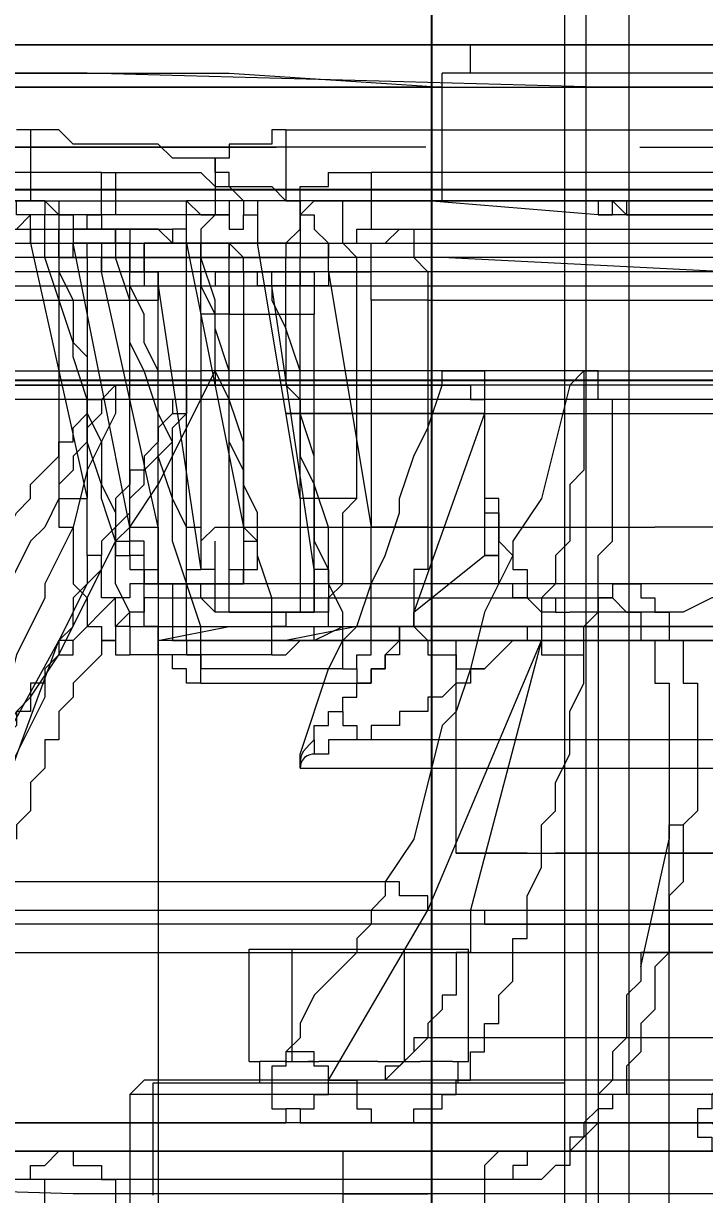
# Model space of a CAD drawing. Header units: millimetres. Extents: x 25083 to 52777, y 24772 to 45779.
# Drawn here: x 38587.95 to 38605.78, y 33679.9 to 33710.55 of the extents above; entities that cross this region are included whole.
import ezdxf

# ---------------------------------------------------------------- set-up
doc = ezdxf.new("R2010")
doc.units = ezdxf.units.MM
doc.layers.add('小车', color=7, linetype='Continuous')
doc.styles.get("Standard").update_dxf_attribs({"font": ''})
doc.styles.get('Standard').set_extended_font_data('SimSun')
doc.dimstyles.new('15', dxfattribs={"dimtxt": 15, "dimasz": 10, "dimexe": 2, "dimexo": 1, "dimgap": 1, "dimtad": 1, "dimdsep": 46, "dimtxsty": 'Standard', "dimcen": 2.5, "dimadec": 0, "dimazin": 0, "dimtfac": 1, "dimtmove": 2, "dimatfit": 3, "dimfxl": 1, "dimtolj": 1, "dimarcsym": 0})
doc.dimstyles.new('ISO-25', dxfattribs={"dimtxt": 2.5, "dimasz": 2.5, "dimexe": 1.25, "dimexo": 0.625, "dimtad": 1, "dimtxsty": 'Standard', "dimcen": 2.5, "dimadec": 0, "dimazin": 0, "dimtfac": 1, "dimtmove": 0, "dimatfit": 3, "dimfxl": 1, "dimarcsym": 0})

# ---------------------------------------------------------------- blocks, each defined once
blk = doc.blocks.new('*D925')
at = {"color": 0, "lineweight": -2}
for p, q in [((29677.862, 34881.662), (29677.862, 32448.293)), ((40733.017, 34757.645), (40733.017, 32448.293)), ((29680.362, 32449.543), (40730.517, 32449.543))]:
    blk.add_line(p, q, dxfattribs=at)
at = {"color": 0}
for points in [[(29680.362, 32449.96), (29680.362, 32449.127), (29677.862, 32449.543)], [(40730.517, 32449.127), (40730.517, 32449.96), (40733.017, 32449.543)]]:
    blk.add_solid(points, dxfattribs=at)
at = {"layer": 'DEFPOINTS', "color": 0}
for p in [(29677.862, 34882.287), (40733.017, 34758.27), (40733.017, 32449.543)]:
    blk.add_point(p, dxfattribs=at)
at = {"color": 0, "insert": (35205.439, 32451.628), "char_height": 2.5, "attachment_point": 5}
blk.add_mtext('11055,15', dxfattribs=at)
blk = doc.blocks.new('zw$D2F4')
at = {"color": 7, "lineweight": 5}
for points in [[(501.335, 781.711), (500.963, 781.711), (500.963, 782.825), (501.335, 784.31), (500.963, 785.424), (500.963, 820.332), (500.592, 832.587), (500.592, 901.66), (500.963, 914.286), (500.963, 925.427), (500.963, 935.082), (500.963, 953.279), (501.335, 953.65)], [(501.335, 953.65), (501.335, 928.769), (501.706, 926.541), (501.706, 809.934), (501.335, 800.65), (501.335, 781.711)], [(530.301, 782.825), (529.929, 782.825), (529.929, 783.939), (530.301, 785.796), (529.929, 786.91), (529.929, 832.958), (529.558, 846.327), (529.558, 887.919), (529.929, 901.288), (529.929, 936.567), (529.929, 942.138), (529.929, 948.822), (530.301, 950.308), (529.929, 951.422), (529.929, 952.536), (530.301, 952.907)], [(530.301, 952.907), (530.301, 935.453), (530.672, 926.169), (530.672, 810.677), (530.301, 801.393), (530.301, 798.793), (530.301, 793.594), (530.301, 782.825)], [(530.672, 891.262), (530.672, 928.397), (530.301, 934.339), (530.301, 951.05)], [(529.929, 948.451), (529.929, 897.575), (529.558, 892.004)], [(507.648, 852.269), (507.648, 923.941), (507.276, 932.482), (507.276, 943.995)], [(502.449, 853.383), (502.449, 939.167)], [(526.587, 902.402), (526.587, 927.655)], [(525.102, 902.031), (525.102, 910.572), (524.73, 911.686), (524.73, 926.541)], [(525.844, 926.169), (525.844, 900.546)], [(523.988, 925.055), (523.988, 900.174)], [(530.672, 921.342), (530.672, 816.618)], [(530.672, 816.618), (530.672, 921.342)], [(506.905, 920.599), (506.905, 791.366)], [(525.844, 919.114), (525.844, 901.288)], [(527.33, 900.917), (527.33, 919.114)], [(529.558, 892.004), (529.558, 919.114)], [(529.558, 919.114), (529.558, 814.39)], [(501.706, 917.257), (501.706, 884.948)], [(522.131, 915.4), (522.131, 898.317)], [(524.73, 868.237), (524.73, 911.315), (524.359, 912.058), (524.73, 912.8), (524.73, 915.029), (524.359, 915.029), (524.359, 912.8), (524.73, 912.429), (524.73, 911.686), (524.359, 910.944), (524.359, 867.866)], [(524.73, 867.866), (524.73, 884.577), (525.102, 892.004), (525.102, 914.286), (525.473, 914.286), (525.473, 913.914), (525.102, 913.172), (525.102, 909.83), (525.473, 909.087), (525.473, 868.237)], [(501.706, 894.975), (501.706, 912.429)], [(502.449, 912.429), (502.449, 896.089)], [(500.963, 894.604), (500.963, 911.686)], [(507.648, 879.007), (507.648, 911.315), (508.019, 911.686), (508.019, 884.206), (508.019, 876.779), (508.019, 868.237)], [(510.99, 907.601), (511.361, 907.23), (512.104, 906.859), (513.218, 906.487), (513.589, 906.116), (514.332, 905.745), (515.075, 905.002), (515.818, 905.002), (516.56, 904.631), (516.932, 903.888), (518.417, 903.145), (518.789, 902.774), (519.16, 902.774), (519.903, 902.031), (520.274, 902.031)], [(521.759, 900.546), (521.388, 900.546), (521.388, 900.917), (521.017, 900.917), (520.645, 901.288), (520.274, 901.288), (519.903, 901.66), (519.531, 901.66), (519.16, 902.031), (518.789, 902.031), (518.046, 902.402), (517.674, 902.774), (514.704, 904.259), (514.332, 904.259), (513.218, 905.002), (512.847, 905.002), (511.733, 905.745), (511.361, 905.745), (510.247, 906.487)], [(521.759, 900.546), (521.017, 900.546), (519.531, 901.288), (518.046, 901.66), (516.56, 902.402), (516.189, 902.402), (514.704, 903.145), (513.218, 903.516), (511.733, 904.259), (511.361, 904.259), (509.876, 905.002), (508.39, 905.373), (506.905, 906.116)], [(515.075, 902.031), (507.648, 906.116)], [(508.762, 893.49), (508.762, 905.745)], [(508.762, 905.745), (509.133, 905.373), (510.247, 904.631), (513.218, 903.145), (513.589, 902.774), (514.704, 902.031), (517.674, 900.546), (518.046, 900.174), (519.16, 899.431), (522.131, 897.946)], [(514.704, 902.031), (514.332, 902.402), (513.589, 902.402), (511.361, 903.516), (510.619, 903.516), (509.876, 903.888), (509.505, 903.888), (508.019, 904.631), (507.276, 904.631)], [(508.019, 904.631), (515.075, 902.031)], [(521.759, 901.288), (521.759, 904.631)], [(516.56, 899.431), (516.56, 900.174), (516.189, 900.174), (516.189, 900.546), (515.075, 901.66), (515.075, 902.031), (514.704, 902.031), (514.332, 902.402), (513.961, 902.402), (513.961, 902.774), (513.218, 902.774), (513.218, 903.145), (512.847, 903.145), (512.475, 903.516), (512.104, 903.516), (511.733, 903.888), (511.361, 903.888), (510.99, 904.259), (510.247, 904.259)], [(521.388, 877.893), (521.388, 903.888), (521.759, 903.888), (521.759, 902.774), (521.759, 901.66), (521.759, 892.004)], [(525.473, 902.774), (526.216, 902.774), (526.216, 903.145), (526.587, 903.145), (526.587, 903.516), (526.587, 903.888)], [(526.587, 903.888), (526.587, 902.402)], [(516.189, 899.431), (516.189, 899.803), (515.818, 899.803), (515.818, 900.174), (515.446, 900.546), (515.075, 900.546), (515.075, 900.917), (514.704, 900.917), (513.961, 901.66), (513.589, 901.66), (513.218, 902.031), (512.475, 902.031), (512.475, 902.402), (511.733, 902.402), (511.361, 902.774), (510.619, 902.774), (510.247, 903.145), (509.876, 903.145)], [(526.216, 902.402), (526.216, 902.774), (525.844, 903.145), (525.844, 902.774), (525.473, 902.774)], [(526.587, 903.145), (526.587, 902.774)], [(528.444, 902.774), (528.444, 903.145)], [(499.849, 901.288), (499.849, 901.66), (500.221, 901.66), (500.221, 902.402), (500.592, 902.402), (500.963, 902.402), (500.963, 902.774), (501.335, 902.774), (501.335, 902.402), (501.706, 902.031)], [(525.473, 902.774), (518.789, 901.288)], [(525.473, 902.774), (525.473, 901.66)], [(526.587, 902.774), (526.587, 898.689), (526.216, 898.317), (526.216, 897.946)], [(526.587, 902.774), (526.587, 902.402), (526.216, 902.402)], [(528.444, 902.774), (526.587, 902.774)], [(527.701, 897.946), (527.701, 899.06), (528.072, 899.431), (528.072, 901.66), (528.444, 902.031), (528.444, 902.774)], [(515.446, 900.174), (515.818, 900.174), (516.56, 900.546), (517.674, 900.546), (518.789, 900.917), (519.16, 900.917), (520.274, 901.288), (521.388, 901.288), (522.502, 901.66), (522.873, 901.66), (525.102, 902.402), (526.216, 902.402)], [(526.587, 902.402), (526.216, 902.031), (525.844, 902.031), (525.102, 902.031)], [(526.587, 902.402), (526.587, 902.031), (526.216, 902.031), (526.216, 901.66), (525.844, 901.66), (525.473, 901.66)], [(526.216, 897.946), (526.216, 902.402)], [(501.706, 902.031), (501.706, 901.66), (501.335, 901.66), (501.335, 900.917), (500.963, 900.917), (500.963, 900.546), (499.849, 900.546), (499.849, 901.288)], [(518.789, 902.031), (518.046, 902.031), (518.046, 901.66), (516.56, 901.66), (516.189, 901.288), (515.446, 901.288), (515.446, 900.917), (515.075, 900.917), (515.075, 900.546), (514.704, 900.546), (514.704, 900.174)], [(521.017, 899.06), (520.645, 899.431), (520.274, 899.431), (519.903, 899.803), (519.531, 899.803), (519.531, 900.174), (519.16, 900.174), (518.789, 900.546), (518.046, 900.546), (517.674, 900.917), (517.303, 900.917), (517.303, 901.288), (516.56, 901.288), (516.189, 901.66), (515.818, 901.66), (515.075, 902.031), (514.704, 902.031)], [(514.704, 902.031), (514.704, 901.66), (515.075, 901.66), (515.075, 902.031)], [(515.075, 902.031), (515.446, 901.66), (515.818, 901.66), (516.56, 901.288), (516.932, 900.917), (517.674, 900.546), (518.046, 900.546), (518.417, 900.174), (518.789, 900.174), (519.16, 899.803), (519.531, 899.803), (520.274, 899.06), (520.645, 899.06), (521.017, 898.689)], [(525.102, 902.031), (524.73, 902.031), (523.988, 901.66), (522.873, 901.66), (522.502, 901.288), (521.017, 901.288), (520.274, 900.917), (519.16, 900.917), (518.417, 900.546), (517.674, 900.546)], [(525.102, 902.031), (518.789, 902.031)], [(518.789, 902.031), (518.789, 901.288)], [(520.274, 902.031), (520.274, 901.66), (520.645, 901.66), (521.017, 901.288), (521.388, 901.288), (521.388, 900.917), (521.759, 900.546)], [(525.102, 902.031), (525.102, 901.288)], [(525.102, 902.031), (525.102, 901.66), (525.473, 901.66)], [(525.102, 902.031), (525.844, 902.031), (525.844, 901.66)], [(518.046, 900.174), (525.473, 901.66)], [(525.844, 901.66), (525.473, 901.66), (525.473, 900.917), (525.102, 900.917), (524.73, 900.917)], [(525.102, 901.288), (525.473, 901.288), (525.473, 901.66)], [(525.473, 900.174), (525.473, 901.66)], [(525.473, 901.66), (525.473, 901.288)], [(525.844, 901.66), (525.473, 901.66), (525.473, 901.288)], [(525.844, 900.546), (525.844, 901.66)], [(525.844, 901.66), (525.844, 901.288)], [(525.844, 901.66), (525.844, 899.06)], [(515.446, 900.174), (515.446, 900.546), (516.189, 900.546), (516.189, 900.917), (516.56, 900.917), (517.303, 900.917), (517.303, 901.288), (518.789, 901.288)], [(525.102, 901.288), (518.789, 901.288)], [(521.759, 900.546), (521.759, 901.288)], [(525.473, 901.288), (525.473, 899.803)], [(525.473, 901.288), (525.473, 899.06)], [(525.844, 901.288), (526.216, 901.288), (526.216, 900.917), (526.587, 900.917), (527.33, 900.917)], [(525.844, 901.288), (525.844, 900.917)], [(518.046, 899.431), (524.73, 900.917)], [(524.73, 899.803), (524.73, 900.917)], [(524.73, 900.917), (525.102, 900.917), (525.102, 900.546)], [(525.844, 900.917), (525.844, 900.546), (525.102, 900.546)], [(525.473, 896.089), (525.473, 899.06), (525.844, 899.431), (525.844, 900.917)], [(527.33, 900.546), (526.216, 900.546), (526.216, 900.917), (525.844, 900.917)], [(527.33, 900.917), (527.33, 900.546)], [(514.332, 898.317), (515.446, 898.317), (517.674, 899.06), (518.789, 899.06), (519.903, 899.431), (521.017, 899.431), (522.131, 899.803), (522.873, 900.174), (523.988, 900.174), (525.102, 900.546)], [(517.674, 900.546), (517.303, 900.546), (517.303, 900.174), (516.932, 900.174), (516.932, 899.803)], [(517.674, 900.546), (517.674, 900.174), (518.046, 900.174)], [(521.759, 900.546), (521.759, 900.174)], [(521.759, 900.174), (521.759, 900.546)], [(523.988, 900.174), (525.473, 900.174), (525.473, 900.546), (525.844, 900.546)], [(525.844, 900.546), (525.844, 900.174), (525.473, 900.174), (525.473, 899.803), (525.102, 899.803), (524.73, 899.803)], [(525.102, 900.546), (525.102, 896.089)], [(527.33, 900.546), (527.33, 898.317), (526.958, 897.946), (526.958, 896.461), (526.587, 896.089), (526.587, 895.718)], [(503.191, 900.174), (496.507, 900.174)], [(503.191, 832.587), (503.191, 900.174)], [(503.563, 899.803), (503.191, 900.174)], [(513.961, 898.317), (513.961, 898.689), (514.332, 898.689), (514.332, 899.06), (514.704, 899.06), (514.704, 899.431), (515.075, 899.431), (515.446, 899.431), (515.446, 899.803), (517.303, 899.803), (517.303, 900.174), (518.046, 900.174)], [(514.704, 896.461), (514.704, 900.174)], [(515.446, 900.174), (514.704, 900.174)], [(515.446, 900.174), (515.446, 896.461)], [(516.932, 898.689), (518.046, 898.689), (518.789, 899.06), (520.274, 899.06), (521.017, 899.431), (522.131, 899.431), (522.873, 899.803), (523.616, 899.803), (524.359, 900.174)], [(516.932, 899.803), (517.674, 899.803), (517.674, 900.174), (518.046, 900.174)], [(518.046, 900.174), (523.988, 900.174)], [(518.046, 900.174), (524.73, 900.174)], [(518.046, 900.174), (518.046, 899.431)], [(521.759, 867.123), (521.759, 900.174)], [(523.988, 900.174), (523.988, 899.431)], [(524.359, 900.174), (524.73, 900.174), (524.73, 899.803), (524.73, 899.431)], [(524.359, 900.174), (524.359, 899.431)], [(525.473, 900.174), (524.73, 900.174)], [(524.73, 900.174), (524.73, 899.431)], [(525.473, 900.174), (525.473, 899.803)], [(503.563, 833.33), (503.563, 899.803)], [(516.932, 899.803), (516.56, 899.803)], [(516.56, 899.803), (516.56, 899.431)], [(516.932, 899.803), (516.932, 899.431)], [(524.73, 899.803), (524.73, 899.431), (523.988, 899.431)], [(524.73, 899.431), (524.73, 899.803), (524.359, 899.803), (524.359, 899.431)], [(524.73, 899.431), (524.73, 899.803), (525.473, 899.803)], [(525.473, 897.575), (525.473, 899.803)], [(516.189, 899.431), (496.878, 899.431)], [(518.046, 899.431), (516.56, 899.431), (516.56, 899.06), (515.075, 899.06), (515.075, 898.689), (514.704, 898.689), (514.704, 898.317), (514.332, 898.317)], [(515.075, 867.495), (515.075, 899.431), (515.446, 897.575), (515.446, 868.237)], [(516.56, 899.431), (516.189, 899.431)], [(516.189, 899.431), (516.189, 887.919)], [(516.56, 899.431), (516.56, 897.575)], [(516.56, 899.431), (516.932, 899.431)], [(516.56, 887.548), (516.56, 899.431)], [(516.932, 899.431), (524.73, 899.431)], [(524.359, 899.431), (516.932, 898.317)], [(518.046, 899.431), (523.988, 899.431)], [(524.359, 899.431), (524.359, 898.317)], [(524.73, 897.946), (524.73, 899.431)], [(524.73, 897.203), (524.73, 899.431)], [(524.73, 897.203), (524.73, 899.431)], [(524.73, 897.575), (524.73, 899.431)], [(521.017, 899.06), (521.017, 898.689)], [(522.131, 898.317), (521.759, 898.317), (521.759, 898.689), (521.388, 898.689), (521.388, 899.06), (521.017, 899.06)], [(525.102, 898.317), (525.473, 898.317), (525.473, 898.689), (525.844, 898.689), (525.844, 899.06)], [(525.473, 899.06), (525.473, 897.575)], [(525.473, 899.06), (525.473, 898.689)], [(525.844, 899.06), (525.473, 899.06)], [(515.075, 898.689), (516.56, 898.689)], [(515.075, 891.633), (515.075, 898.689)], [(515.075, 898.689), (515.075, 895.347), (515.446, 894.604), (515.446, 894.232), (515.446, 893.49), (515.446, 891.633)], [(515.818, 897.575), (515.818, 897.946), (516.189, 898.317), (516.56, 898.317), (516.56, 898.689), (516.932, 898.689)], [(516.56, 897.946), (516.56, 898.689)], [(516.932, 898.689), (516.932, 898.317)], [(517.674, 898.689), (526.587, 898.689)], [(517.674, 898.689), (518.046, 898.689), (518.046, 898.317), (517.674, 898.317), (518.046, 897.946)], [(525.473, 898.689), (518.046, 897.203)], [(522.131, 897.946), (521.759, 897.946), (521.759, 898.317), (521.388, 898.317), (521.388, 898.689), (521.017, 898.689)], [(525.102, 898.317), (525.102, 898.689), (525.473, 898.689)], [(525.473, 898.689), (525.473, 897.575)], [(526.587, 892.004), (526.587, 898.689)], [(513.961, 898.317), (514.332, 898.317)], [(513.961, 898.317), (513.961, 894.232)], [(514.332, 894.604), (514.332, 898.317)], [(515.446, 896.461), (516.189, 896.461), (517.303, 896.832), (518.417, 896.832), (519.16, 897.203), (520.274, 897.203), (521.388, 897.575), (522.131, 897.575), (523.245, 897.946), (523.988, 897.946), (525.102, 898.317)], [(515.818, 897.575), (515.818, 897.946), (516.932, 897.946), (516.932, 898.317)], [(523.616, 898.317), (516.932, 898.317)], [(517.674, 896.832), (518.046, 897.203), (519.531, 897.203), (520.274, 897.575), (521.388, 897.575), (522.131, 897.946), (523.616, 897.946), (524.359, 898.317), (525.102, 898.317)], [(522.131, 888.291), (522.131, 898.317)], [(522.131, 897.946), (522.131, 898.317)], [(523.616, 898.317), (524.359, 898.317)], [(523.616, 897.575), (523.616, 898.317)], [(524.73, 897.946), (524.73, 898.317), (524.359, 898.317)], [(526.216, 897.946), (525.844, 898.317), (525.102, 898.317)], [(525.473, 896.832), (525.473, 897.575), (525.102, 897.575), (525.102, 897.946), (525.102, 898.317)], [(516.56, 897.946), (517.674, 897.946)], [(516.56, 878.264), (516.56, 897.946)], [(518.046, 897.946), (518.046, 887.919)], [(524.73, 897.946), (524.359, 897.946), (524.359, 897.575), (523.988, 897.575), (523.616, 897.575)], [(524.73, 897.946), (524.73, 895.718)], [(526.216, 897.946), (526.216, 897.575), (525.844, 897.575), (525.844, 897.203), (526.216, 897.203), (526.216, 896.832)], [(527.701, 897.946), (526.216, 897.946)], [(526.587, 897.203), (526.587, 897.575), (526.216, 897.575), (526.216, 897.946)], [(526.587, 897.203), (526.958, 897.575), (527.33, 897.575), (527.33, 897.946), (527.701, 897.946)], [(528.444, 896.089), (528.444, 896.461), (528.072, 896.461), (528.072, 897.575), (527.701, 897.575), (527.701, 897.946)], [(515.818, 897.575), (523.616, 897.575)], [(515.818, 895.347), (515.818, 897.575)], [(515.818, 897.575), (515.818, 895.347)], [(516.56, 897.575), (516.56, 897.203)], [(516.56, 897.575), (516.932, 897.575)], [(516.56, 897.203), (516.56, 897.575), (516.932, 897.575)], [(516.932, 897.575), (524.73, 897.575)], [(516.932, 897.575), (516.932, 897.203)], [(523.616, 897.575), (523.616, 895.347)], [(524.73, 897.575), (524.73, 897.203)], [(524.73, 897.203), (525.102, 897.203), (525.473, 897.575)], [(524.73, 897.575), (525.473, 897.575)], [(516.56, 897.203), (516.932, 897.203)], [(516.932, 897.203), (516.56, 897.203)], [(516.932, 897.203), (516.932, 896.832), (517.674, 896.832)], [(518.046, 897.203), (516.932, 897.203)], [(518.046, 897.203), (517.674, 897.203), (517.674, 896.832)], [(524.73, 897.203), (518.046, 897.203)], [(524.359, 896.461), (524.359, 896.832), (524.73, 896.832), (524.73, 897.203)], [(524.359, 896.461), (524.73, 896.461), (524.73, 897.203)], [(524.73, 895.718), (524.73, 897.203)], [(526.587, 897.203), (526.216, 897.203), (526.216, 896.832)], [(518.789, 895.718), (525.473, 896.832)], [(525.473, 895.718), (525.473, 896.832)], [(526.216, 896.832), (525.473, 896.832)], [(526.587, 896.089), (526.587, 896.832), (526.216, 896.832)], [(504.306, 896.089), (503.934, 896.089), (503.934, 896.461), (502.82, 896.461), (502.82, 896.089)], [(514.704, 896.461), (514.704, 896.089), (515.075, 895.718), (515.075, 895.347), (515.446, 895.347), (515.446, 894.975), (515.818, 894.975), (516.189, 894.975), (516.56, 894.604), (518.417, 894.604), (518.789, 894.232)], [(514.704, 896.461), (515.446, 896.461)], [(515.075, 895.718), (515.075, 896.461)], [(515.075, 896.461), (515.075, 895.718), (515.075, 894.604)], [(518.789, 895.718), (515.818, 895.718), (515.818, 896.089), (515.446, 896.089), (515.446, 896.461)], [(516.932, 895.347), (524.359, 896.461)], [(524.359, 896.461), (523.988, 896.461), (523.245, 896.089), (521.759, 896.089), (521.388, 895.718), (519.903, 895.718), (519.16, 895.347), (517.674, 895.347), (516.932, 894.975)], [(524.359, 895.347), (524.359, 896.461)], [(502.82, 896.089), (502.449, 896.089)], [(502.82, 895.718), (502.82, 896.089)], [(503.563, 894.975), (503.934, 894.975), (503.934, 895.347), (504.306, 895.347), (504.306, 895.718), (504.306, 896.089)], [(508.762, 893.49), (508.39, 893.49), (508.019, 893.861), (507.648, 893.861), (507.276, 894.232), (506.905, 894.232), (505.791, 895.347), (505.048, 895.718), (504.677, 895.718), (504.306, 896.089)], [(514.332, 894.604), (515.818, 894.604), (516.56, 894.975), (518.046, 894.975), (519.16, 895.347), (519.903, 895.347), (521.017, 895.718), (522.131, 895.718), (523.245, 896.089), (524.359, 896.089)], [(515.446, 889.033), (515.446, 894.232), (515.075, 896.089), (515.075, 846.699)], [(521.017, 890.89), (521.017, 896.089), (521.017, 894.232), (521.017, 877.15)], [(524.359, 896.089), (525.102, 896.089)], [(524.73, 894.975), (524.359, 894.975), (524.359, 896.089)], [(525.473, 896.089), (525.102, 896.089)], [(525.102, 896.089), (525.102, 894.975)], [(525.473, 896.089), (525.844, 895.718), (526.587, 895.718)], [(525.473, 896.089), (525.473, 894.975)], [(526.587, 881.978), (526.587, 896.089)], [(526.587, 894.975), (526.587, 896.089)], [(528.444, 896.089), (526.587, 896.089)], [(528.444, 896.089), (528.444, 881.978)], [(502.82, 895.718), (502.449, 895.718), (502.449, 895.347)], [(502.82, 895.718), (502.82, 895.347), (503.191, 895.347), (503.191, 894.975), (503.563, 894.975)], [(511.733, 895.718), (512.104, 895.718), (514.332, 894.975), (515.075, 894.604), (515.446, 894.232), (516.56, 893.861), (517.303, 893.49), (518.417, 893.118), (518.789, 893.118), (519.903, 892.747), (520.645, 892.376), (521.759, 892.004)], [(511.733, 895.718), (511.733, 884.577), (512.104, 883.092), (512.104, 881.606)], [(515.075, 893.861), (515.075, 894.604), (515.075, 895.718)], [(518.789, 895.718), (525.102, 895.718)], [(518.789, 894.232), (518.789, 895.718)], [(524.73, 895.718), (524.359, 895.718), (524.359, 895.347), (523.616, 895.347)], [(524.73, 895.718), (524.73, 895.347), (524.359, 895.347)], [(525.473, 895.718), (525.102, 895.718)], [(525.102, 894.232), (525.102, 895.718)], [(526.587, 894.975), (526.587, 895.347), (526.216, 895.718), (525.473, 895.718)], [(526.587, 895.718), (526.216, 895.718), (526.216, 895.347), (525.844, 895.347), (525.473, 894.975)], [(526.587, 895.718), (526.958, 895.718), (526.958, 894.975), (527.33, 894.975), (527.33, 894.232), (527.33, 893.861)], [(502.449, 895.347), (502.449, 893.118)], [(512.475, 894.232), (512.475, 894.975), (512.104, 894.975), (512.104, 895.347)], [(512.475, 895.347), (512.104, 895.347)], [(512.475, 895.347), (512.847, 895.347), (512.847, 894.975), (513.218, 894.975), (513.218, 894.604)], [(515.075, 892.376), (515.075, 894.232), (515.075, 895.347)], [(515.075, 895.347), (515.075, 893.49), (515.075, 892.376)], [(515.818, 895.347), (523.616, 895.347)], [(516.932, 894.975), (515.818, 894.975), (515.818, 895.347)], [(516.932, 895.347), (515.818, 895.347)], [(516.932, 895.347), (523.616, 895.347)], [(516.932, 894.975), (516.932, 895.347)], [(524.359, 895.347), (523.616, 895.347)], [(526.587, 891.633), (526.587, 894.232), (526.587, 894.604), (526.587, 895.347)], [(526.587, 895.347), (526.587, 892.376), (526.587, 891.633)], [(501.706, 894.975), (501.706, 894.604), (500.963, 894.604)], [(501.706, 890.148), (501.706, 894.975)], [(503.563, 894.975), (503.563, 894.232)], [(503.563, 894.975), (508.019, 892.376)], [(524.73, 894.975), (518.046, 893.861)], [(524.73, 894.975), (524.73, 893.861)], [(524.73, 894.975), (525.102, 894.975)], [(525.102, 894.232), (525.473, 894.604), (526.587, 894.604), (526.587, 894.975)], [(525.102, 894.975), (525.473, 894.975), (525.473, 894.232), (525.844, 894.232), (525.844, 893.861)], [(525.473, 894.975), (525.102, 894.975)], [(526.587, 881.978), (526.587, 894.975)], [(500.963, 894.604), (496.878, 894.604)], [(500.592, 894.604), (500.592, 893.118), (500.592, 892.376)], [(500.592, 892.376), (500.592, 893.861), (500.592, 894.604)], [(500.963, 890.89), (500.963, 894.604)], [(513.218, 894.604), (512.847, 894.604), (512.847, 894.232), (512.475, 894.232)], [(513.218, 894.604), (513.589, 894.604), (513.589, 894.232), (513.961, 894.232), (513.961, 893.861), (514.332, 893.861), (514.332, 893.49), (514.704, 893.49), (515.075, 893.118), (515.446, 893.118), (515.446, 892.747), (515.818, 892.747)], [(514.332, 894.604), (514.332, 894.232), (513.961, 894.232)], [(514.332, 894.604), (514.332, 894.232), (514.704, 894.232), (514.704, 893.861), (515.446, 893.861), (515.818, 893.861), (518.046, 893.861)], [(515.075, 894.604), (515.075, 893.861)], [(503.563, 894.232), (502.82, 894.232), (502.82, 893.861), (502.449, 893.861), (502.449, 893.49), (502.449, 893.118)], [(508.019, 891.262), (506.905, 891.262), (506.905, 891.633), (505.791, 891.633), (505.791, 892.004), (505.42, 892.004), (505.048, 892.376), (504.677, 892.376), (504.677, 892.747), (504.306, 892.747), (503.934, 893.118), (503.934, 893.49), (503.563, 893.49), (503.563, 894.232)], [(512.475, 882.72), (512.475, 894.232)], [(514.332, 890.89), (514.332, 891.262), (513.961, 891.262), (513.961, 891.633), (513.589, 892.004), (513.589, 892.376), (513.218, 892.376), (513.218, 893.118), (512.847, 893.118), (512.847, 893.861), (512.475, 893.861), (512.475, 894.232)], [(518.046, 892.376), (516.932, 892.376), (516.932, 892.747), (515.446, 892.747), (515.446, 893.118), (514.704, 893.118), (514.704, 893.49), (514.332, 893.49), (514.332, 893.861), (513.961, 893.861), (513.961, 894.232)], [(518.789, 894.232), (525.102, 894.232)], [(525.102, 842.985), (525.102, 894.232)], [(523.988, 893.861), (518.046, 893.861)], [(518.046, 892.376), (518.046, 893.861)], [(523.988, 892.376), (523.988, 893.861)], [(523.988, 893.861), (524.73, 893.861)], [(524.73, 893.861), (525.473, 893.861), (525.473, 893.49), (525.844, 893.118)], [(525.844, 893.861), (525.844, 893.118)], [(525.844, 893.861), (525.844, 880.121)], [(527.33, 893.861), (525.844, 893.861)], [(527.33, 880.121), (527.33, 893.861)], [(504.677, 892.376), (503.563, 893.49)], [(508.019, 892.376), (508.39, 892.376), (508.39, 893.118), (508.762, 893.118), (508.762, 893.49)], [(522.131, 888.291), (521.759, 888.662), (518.789, 889.405), (517.674, 890.148), (517.303, 890.148), (515.818, 890.89), (514.332, 891.262), (513.218, 891.633), (512.847, 892.004), (509.876, 892.747), (508.762, 893.49)], [(502.449, 893.118), (502.449, 885.32)], [(502.449, 893.118), (502.449, 892.747), (502.82, 892.747), (502.82, 892.004), (503.191, 892.004), (503.191, 891.633), (503.563, 891.633), (503.563, 891.262), (504.306, 891.262), (504.306, 890.89), (505.048, 890.89), (505.048, 890.519), (505.791, 890.519), (506.162, 890.148), (507.276, 890.148), (507.276, 889.776), (507.648, 889.776)], [(525.844, 893.118), (525.844, 892.747), (525.102, 892.747), (524.73, 892.376), (523.988, 892.376)], [(525.844, 893.118), (525.844, 880.121)], [(515.818, 892.747), (515.446, 892.747), (515.075, 892.376), (514.704, 892.376), (514.704, 891.633), (514.332, 891.633), (514.332, 890.89)], [(515.818, 892.747), (517.303, 890.89)], [(521.017, 890.89), (515.818, 892.747)], [(504.677, 840.385), (504.677, 892.376)], [(508.019, 892.376), (515.075, 889.405)], [(523.988, 892.376), (518.046, 892.376)], [(523.988, 892.376), (523.988, 841.128)], [(526.216, 846.699), (526.216, 887.919), (526.587, 892.376), (526.587, 889.033)], [(521.759, 892.004), (521.759, 891.262), (521.388, 891.262), (521.388, 890.89), (521.017, 890.89)], [(521.759, 892.004), (522.131, 892.004), (522.131, 891.262)], [(526.587, 892.004), (529.929, 892.004)], [(529.929, 891.262), (529.929, 892.004)], [(509.505, 891.633), (515.075, 891.633)], [(509.505, 889.776), (509.505, 891.633)], [(509.505, 891.633), (509.505, 890.519), (509.505, 889.776)], [(515.075, 887.919), (515.075, 891.262), (515.075, 891.633)], [(515.446, 891.633), (515.446, 890.89)], [(508.019, 891.262), (508.019, 890.89), (507.648, 890.89), (507.648, 890.148), (507.648, 889.776)], [(515.075, 889.405), (508.019, 891.262)], [(522.131, 891.262), (522.131, 890.89), (521.388, 890.89), (521.017, 890.89)], [(529.929, 891.262), (530.672, 891.262)], [(529.929, 886.805), (529.929, 891.262)], [(500.963, 890.89), (496.878, 890.89)], [(500.963, 890.148), (500.963, 890.89)], [(501.706, 890.148), (501.706, 890.519), (501.335, 890.89), (500.963, 890.89)], [(515.818, 889.033), (515.818, 889.405), (515.446, 889.405), (515.446, 889.776), (515.075, 889.776), (515.075, 890.148), (514.332, 890.89)], [(515.446, 890.89), (515.446, 887.919)], [(518.789, 890.89), (518.417, 890.89), (518.417, 890.519), (517.674, 890.519), (517.303, 890.148), (516.932, 890.148), (516.932, 889.776), (516.56, 889.776), (516.189, 889.776), (516.189, 889.033), (515.818, 889.033), (515.818, 888.662)], [(515.818, 889.033), (515.818, 889.405), (516.189, 889.776), (516.189, 890.148), (516.56, 890.148), (516.56, 890.519), (517.303, 890.519), (517.303, 890.89)], [(521.017, 890.89), (517.303, 890.89)], [(517.303, 890.89), (517.303, 890.519), (518.417, 890.519), (518.789, 890.519), (518.789, 890.89)], [(521.017, 890.89), (518.789, 890.89)], [(506.534, 886.805), (506.162, 886.805), (505.791, 887.177), (504.677, 887.177), (504.306, 887.548), (503.563, 887.548), (503.191, 887.919), (502.82, 887.919), (502.449, 888.291), (502.077, 888.291), (501.706, 888.662), (501.335, 888.662), (501.335, 889.033), (500.963, 889.405), (500.963, 890.148)], [(501.706, 889.033), (501.706, 889.776), (501.335, 889.776), (501.335, 890.148), (500.963, 890.148)], [(501.706, 889.033), (501.706, 890.148)], [(507.648, 889.776), (508.39, 889.776), (509.133, 889.405), (510.247, 889.405), (510.619, 889.033), (511.361, 889.033), (512.104, 888.662), (513.218, 888.662), (513.961, 888.291), (514.704, 888.291)], [(507.648, 889.776), (507.648, 883.834)], [(509.505, 889.776), (509.505, 889.405)], [(509.505, 889.405), (509.505, 881.978)], [(515.075, 889.405), (514.704, 889.405), (514.704, 888.291)], [(521.017, 888.291), (519.531, 888.291), (519.16, 888.662), (517.674, 888.662), (517.303, 889.033), (516.56, 889.033), (516.189, 889.405), (515.075, 889.405)], [(506.905, 886.063), (506.534, 886.434), (505.42, 886.434), (505.048, 886.805), (504.306, 886.805), (503.934, 887.177), (503.191, 887.177), (503.191, 887.548), (502.82, 887.548), (502.82, 887.919), (502.449, 887.919), (502.077, 888.291), (502.077, 888.662), (501.706, 888.662), (501.706, 889.033)], [(501.706, 883.092), (501.706, 889.033)], [(509.505, 881.235), (509.505, 889.033)], [(515.075, 846.699), (515.075, 840.014), (515.446, 843.356), (515.446, 889.033)], [(515.818, 889.033), (515.818, 888.662)], [(526.587, 889.033), (526.587, 842.614), (526.216, 845.956), (526.216, 846.699)], [(516.189, 881.235), (516.189, 884.948), (515.818, 885.691), (515.818, 888.662)], [(514.704, 888.291), (515.446, 888.291), (515.818, 887.919), (517.303, 887.919), (517.674, 887.548), (521.017, 887.548)], [(521.017, 887.548), (521.388, 887.548), (521.388, 887.919), (522.131, 887.919), (522.131, 888.291)], [(522.131, 888.291), (521.017, 888.291)], [(521.017, 888.291), (521.017, 887.548)], [(522.131, 888.291), (522.131, 868.237)], [(516.189, 887.919), (496.878, 887.919)], [(516.189, 887.919), (516.189, 887.548), (515.818, 887.177), (515.818, 886.805), (515.075, 886.805), (515.075, 886.434), (514.704, 886.434), (514.332, 886.434), (513.961, 886.434), (513.961, 886.063), (509.876, 886.063)], [(516.56, 887.548), (516.189, 887.548), (516.189, 887.919)], [(518.046, 887.919), (518.046, 886.805)], [(526.216, 884.206), (526.216, 884.577), (526.587, 884.577), (526.587, 886.805), (526.587, 887.177), (526.216, 887.177), (526.216, 887.548), (526.587, 887.548), (526.587, 887.919), (526.216, 887.919), (526.216, 887.548)], [(516.56, 887.548), (516.56, 886.805), (516.189, 886.805), (516.189, 886.434), (515.818, 886.434), (515.818, 886.063), (515.075, 886.063), (515.075, 885.691), (513.961, 885.691), (513.961, 885.32), (510.619, 885.32), (510.247, 885.691)], [(526.216, 887.548), (526.587, 887.548), (526.216, 887.177), (526.216, 884.948), (526.216, 884.206)], [(506.534, 886.805), (509.876, 886.063)], [(506.905, 886.063), (506.905, 886.805), (506.534, 886.805)], [(518.046, 886.805), (518.046, 886.434)], [(496.878, 886.063), (509.876, 886.063)], [(502.449, 886.063), (502.449, 885.32), (502.077, 885.32), (502.077, 884.948), (501.706, 884.948)], [(502.449, 885.32), (502.449, 886.063)], [(502.449, 886.063), (502.449, 884.206), (502.449, 883.834), (502.449, 883.092)], [(510.247, 885.691), (508.762, 885.691), (508.39, 886.063), (506.905, 886.063)], [(506.905, 881.235), (506.905, 886.063)], [(509.876, 886.063), (510.247, 886.063), (510.247, 885.691)], [(501.706, 884.577), (502.077, 884.577), (502.449, 884.948), (502.449, 885.32)], [(507.648, 883.834), (506.905, 883.834), (506.534, 884.206), (504.677, 884.206), (504.306, 884.577), (503.563, 884.577), (503.191, 884.948), (502.82, 884.948), (502.82, 885.32), (502.449, 885.32)]]:
    blk.add_lwpolyline(points, dxfattribs=at)
for points in [[(516.932, 899.803), (516.932, 899.803), (516.932, 899.803), (516.56, 899.803)], [(502.449, 895.347), (502.449, 895.718), (502.449, 895.718), (502.449, 896.089)], [(512.475, 895.347), (512.104, 895.718), (512.104, 895.718), (511.733, 895.718)], [(512.104, 895.347), (512.104, 895.347), (512.104, 895.718), (511.733, 895.718)], [(526.587, 883.834), (526.587, 886.805), (526.587, 889.405), (526.587, 892.004)], [(515.446, 868.237), (515.446, 874.922), (515.446, 881.235), (515.446, 887.919)], [(529.929, 883.463), (529.929, 884.577), (529.929, 885.691), (529.929, 886.805)], [(518.046, 868.609), (518.046, 874.55), (518.046, 880.492), (518.046, 886.434)]]:
    blk.add_open_spline(points, degree=3, dxfattribs=at)
blk = doc.blocks.new('*D469')
at = {"layer": 'DEFPOINTS', "color": 0}
for p in [(36061.191, 116692.222), (36180.039, 116685.352), (36180.039, 116527.033)]:
    blk.add_point(p, dxfattribs=at)
at = {"layer": '小车', "color": 0, "linetype": 'Continuous', "lineweight": -2}
for p, q in [((36061.191, 116691.222), (36061.191, 116525.033)), ((36180.039, 116684.352), (36180.039, 116525.033)), ((36071.191, 116527.033), (36084.175, 116527.033)), ((36170.039, 116527.033), (36146.425, 116527.033))]:
    blk.add_line(p, q, dxfattribs=at)
at = {"layer": '小车', "color": 0}
for points in [[(36071.191, 116528.7), (36071.191, 116525.366), (36061.191, 116527.033)], [(36170.039, 116528.7), (36170.039, 116525.366), (36180.039, 116527.033)]]:
    blk.add_solid(points, dxfattribs=at)
at = {"layer": '小车', "color": 0, "insert": (36115.3, 116527.033), "char_height": 15, "attachment_point": 5}
blk.add_mtext('\\A1;118.85', dxfattribs=at)
blk = doc.blocks.new('zw$AA32')
at = {"color": 6}
for points in [[(791.322, 227.5), (10738.678, 227.5)], [(10738.678, 222.5), (791.322, 222.5)]]:
    blk.add_lwpolyline(points, dxfattribs=at)
blk = doc.blocks.new('A$C1A4175F5')
at = {"layer": '小车', "color": 7, "lineweight": 0}
for points in [[(991.798, 232.376), (991.798, 773.561)], [(992.358, 232.516), (992.358, 773.421)], [(990.679, 314.128), (990.679, 691.809)], [(994.878, 479.031), (994.878, 481.971)], [(996.558, 481.971), (994.878, 481.971)], [(999.498, 481.971), (996.558, 481.971)], [(996.558, 479.031), (996.558, 481.971)], [(1000.618, 481.971), (999.498, 481.971)], [(999.498, 479.031), (999.498, 481.971)], [(1000.618, 479.031), (1000.618, 481.971)], [(995.298, 479.031), (994.878, 479.031)], [(995.158, 479.031), (995.158, 478.471)], [(995.298, 479.031), (996.138, 479.031)], [(996.558, 479.031), (996.138, 479.031)], [(997.258, 479.031), (996.558, 479.031)], [(997.258, 479.031), (998.798, 479.031)], [(999.498, 479.031), (998.798, 479.031)], [(998.938, 479.031), (999.078, 479.031)], [(999.638, 479.031), (999.498, 479.031)], [(999.638, 479.031), (1000.338, 479.031)], [(1000.618, 479.031), (1000.338, 479.031)], [(1000.338, 478.471), (1000.338, 479.031)], [(1000.338, 478.471), (992.358, 478.471)], [(1003.137, 478.471), (1000.338, 478.471)], [(1003.137, 475.531), (1003.137, 478.471)]]:
    blk.add_lwpolyline(points, dxfattribs=at)
at = {"layer": '小车', "color": 1, "lineweight": 0}
for points in [[(990.399, 502.968), (954.702, 502.968)], [(995.998, 502.968), (1043.593, 502.968)], [(995.998, 502.968), (1043.593, 502.968)], [(1009.437, 502.968), (999.918, 502.968)]]:
    blk.add_lwpolyline(points, dxfattribs=at)
at = {"layer": '小车'}
dim = blk.add_linear_dim(base=(212.358, 337.78), p1=(93.511, 502.968), p2=(212.358, 496.098), dimstyle='15', override={"dimfxl": 0.18}, dxfattribs=at)
dim.commit()
dim.dimension.update_dxf_attribs({"geometry": '*D469', "text_midpoint": (147.619, 337.78), "dimtype": 128, "insert": (-35967.681, -116189.253)})
blk = doc.blocks.new('zw$50CE')
blk.add_blockref('zw$D2F4', (22.01, 103.569))
at = {"layer": '小车', "ltscale": 10, "xscale": -1, "rotation": 270}
blk.add_blockref('A$C1A4175F5', (47.032, 0), dxfattribs=at)

msp = doc.modelspace()

# ---------------------------------------------------------------- linework, layer by layer
at = {"ltscale": 15}
msp.add_lwpolyline([(38518.63, 33273.983), (38518.63, 34140.649), (38598.63, 34140.649), (38598.63, 33273.983)], close=True, dxfattribs=at)

# ---------------------------------------------------------------- block references
at = {"rotation": 90}
msp.add_blockref('zw$50CE', (39594.481, 33157.316), dxfattribs=at)
at = {"color": 1}
msp.add_blockref('zw$AA32', (29416.762, 33478.711), dxfattribs=at)

# ---------------------------------------------------------------- dimensions: what is measured, and where the dimension line sits
dim = msp.add_linear_dim(base=(40733.0166, 32449.5434), p1=(29677.8617, 34882.2868), p2=(40733.0166, 34758.2702), dimstyle='ISO-25')
dim.commit()
dim.dimension.update_dxf_attribs({"geometry": '*D925', "text_midpoint": (35205.4391, 32449.5434), "dimtype": 160})

doc.saveas('drawing.dxf')
